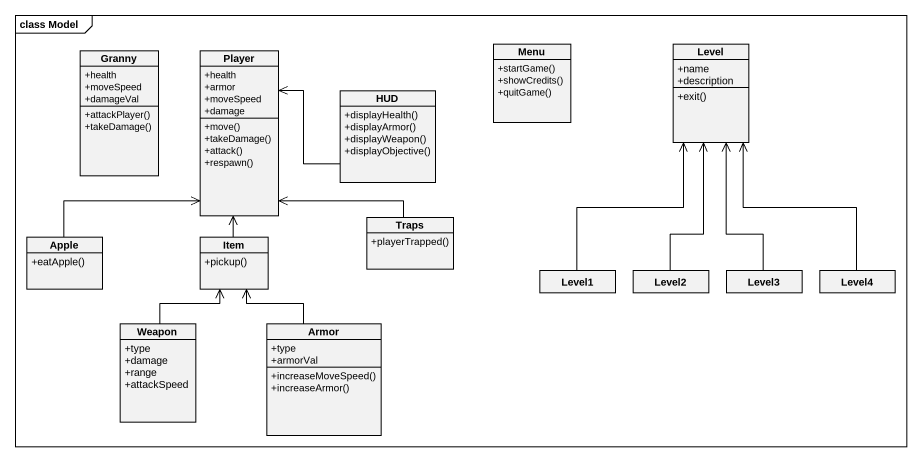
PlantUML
@startuml
mainframe class Model
hide circle
hide empty members
skinparam classAttributeIconSize 0
class Granny {
  +health
  +moveSpeed
  +damageVal
  +attackPlayer()
  +takeDamage()
}
class Player {
  +health
  +armor
  +moveSpeed
  +damage
  +move()
  +takeDamage()
  +attack()
  +respawn()
}
class Menu {
  +startGame()
  +showCredits()
  +quitGame()
}
class Level {
  +name
  +description
  +exit()
}
class HUD {
  +displayHealth()
  +displayArmor()
  +displayWeapon()
  +displayObjective()
}
class Apple {
  +eatApple()
}
class Item {
  +pickup()
}
class Traps {
  +playerTrapped()
}
class Level1
class Level2
class Level3
class Level4
class Weapon {
  +type
  +damage
  +range
  +attackSpeed
}
class Armor {
  +type
  +armorVal
  +increaseMoveSpeed()
  +increaseArmor()
}
HUD -left-> Player
Apple -up-> Player
Item -up-> Player
Traps -up-> Player
Level1 -up-> Level
Level2 -up-> Level
Level3 -up-> Level
Level4 -up-> Level
Weapon -up-> Item
Armor -up-> Item
@enduml
